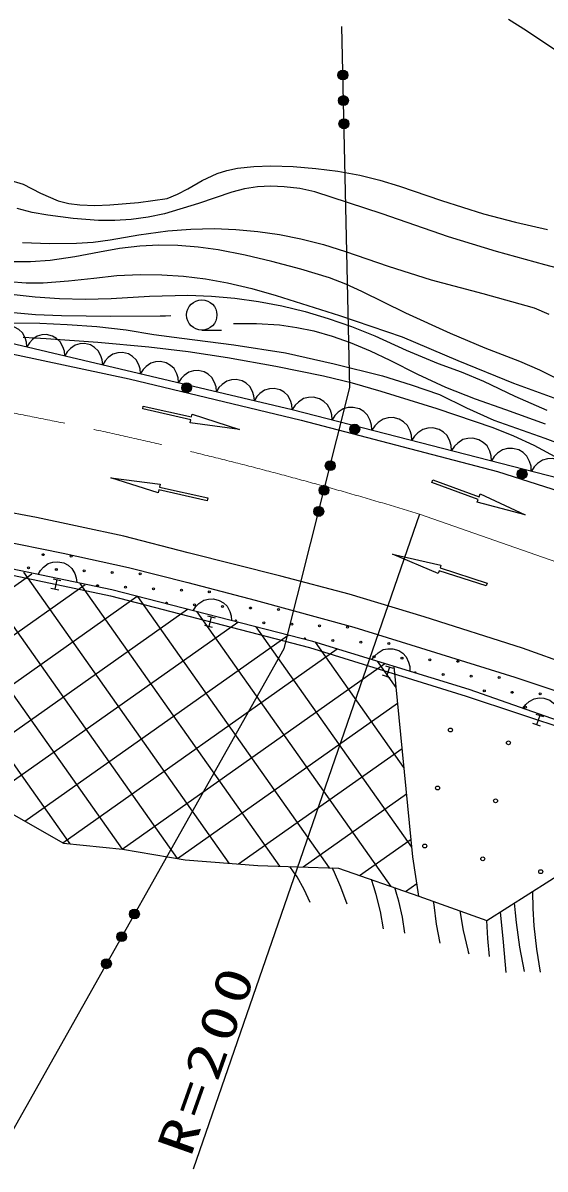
# Model space of a CAD drawing. Units: millimetres, scale not verified. Extents: x 40000 to 680000, y 20000 to 380000.
# Drawn here: x 301330 to 327706, y 259019 to 316908 of the extents above; entities that cross this region are included whole.
import ezdxf

# ---------------------------------------------------------------- set-up
doc = ezdxf.new("R2010")
doc.units = ezdxf.units.MM
doc.header["$LTSCALE"] = 1000
doc.linetypes.add('CHAIN', pattern=[18.5, 12, -1.5, 3.5, -1.5])
for name, color, linetype, lineweight in [('M-BGD', 7, 'Continuous', 25), ('M-BGD-HTXT', 7, 'Continuous', 13), ('M-BMK', 2, 'CHAIN', 13), ('M-STR-STRC', 7, 'Continuous', 25)]:
    doc.layers.add(name, color=color, linetype=linetype, lineweight=lineweight)
doc.styles.add('ＭＳ ゴシック', font='')
doc.styles.get('ＭＳ ゴシック').set_extended_font_data('MS Gothic')

# ---------------------------------------------------------------- blocks, each defined once
blk = doc.blocks.new('BUHIN212')
at = {"color": 7, "linetype": 'Continuous', "lineweight": 25}
blk.add_lwpolyline([(498, -849), (656, -671), (761, -472), (851, -197), (844, 50), (790, 286), (636, 550), (455, 712), (244, 839), (-40, 895), (-263, 895), (-498, 849)], dxfattribs=at)
blk = doc.blocks.new('BUHIN213')
at = {"color": 7, "linetype": 'Continuous', "lineweight": 25}
blk.add_lwpolyline([(508, -906), (678, -722), (794, -514), (894, -225), (891, 35), (840, 286), (683, 567), (495, 742), (275, 880), (-24, 946), (-259, 951), (-508, 906)], dxfattribs=at)
blk = doc.blocks.new('BUHIN280')
at = {"color": 7, "linetype": 'Continuous', "lineweight": 25}
for centre, radius in [((0, 0), 250), ((0, 0), 219), ((0, 0), 188), ((0, 0), 156), ((0, 0), 125), ((0, 0), 93.8), ((-1, -1), 62.5), ((0, 0), 31.2)]:
    blk.add_circle(centre, radius, dxfattribs=at)
blk = doc.blocks.new('BUHIN283')
at = {"color": 7, "linetype": 'Continuous', "lineweight": 25}
blk.add_line((-553, -528), (134, -1248), dxfattribs=at)
blk.add_circle((0, 0), 765, dxfattribs=at)

msp = doc.modelspace()

# ---------------------------------------------------------------- hatches: boundary and pattern name
at = {"layer": 'M-BGD'}
h = msp.add_hatch(dxfattribs=at)
h.set_pattern_fill('USER', color=256, style=0, pattern_type=2)
h.set_pattern_definition([(35.238, (306352, 275179), (-1153.95, 1633.52), []), (305.238, (306352, 275179), (1633.52, 1153.95), [])])
h.paths.add_polyline_path([(299395, 289565), (298219, 281282), (299154, 277891), (303382, 275475), (306352, 275179), (309525, 274633), (313193, 274360), (317272, 274224), (321332, 272808), (321025, 274787), (320075, 284408), (315970, 285670), (305816, 288277)])

# ---------------------------------------------------------------- linework, layer by layer
for p, q in [((317849, 298494), (317434, 316733)), ((326770, 316504), (325862, 317082)), ((328750, 315184), (326770, 316504)), ((299614, 301006), (314936, 297382)), ((314527, 285308), (317849, 298494)), ((314936, 297382), (329024, 293759)), ((302017, 291925), (296607, 292932)), ((306425, 290983), (302017, 291925)), ((321362, 292099), (309928, 259019)), ((300011, 290803), (303365, 290129)), ((309670, 290142), (306425, 290983)), ((303365, 290129), (306663, 289408)), ((314359, 288960), (309670, 290142)), ((300246, 289126), (305747, 287975)), ((305817, 288277), (300325, 289417)), ((306663, 289408), (309656, 288640)), ((317805, 288058), (314359, 288960)), ((303142, 288264), (302748, 288347)), ((302851, 288836), (303245, 288754)), ((303048, 288795), (302945, 288306)), ((309656, 288640), (313057, 287747)), ((305747, 287975), (315808, 285370)), ((315970, 285670), (305817, 288277)), ((313057, 287747), (318048, 286395)), ((321592, 286916), (317805, 288058)), ((310646, 286965), (311035, 286864)), ((310840, 286915), (310715, 286431)), ((326561, 285327), (321592, 286916)), ((310910, 286380), (310520, 286481)), ((318048, 286395), (320932, 285502)), ((323866, 283244), (315970, 285670)), ((320932, 285502), (326174, 283856)), ((299920, 259418), (314527, 285308)), ((315808, 285370), (323722, 282902)), ((330609, 283884), (326561, 285327)), ((319648, 284435), (320032, 284315)), ((319840, 284375), (319691, 283898)), ((321025, 274787), (320075, 284409)), ((319883, 283838), (319499, 283958)), ((326174, 283856), (329362, 282797)), ((331170, 280682), (323866, 283244)), ((323722, 282902), (330987, 280490)), ((327243, 281997), (327625, 281870)), ((327434, 281933), (327276, 281459)), ((327467, 281396), (327085, 281522)), ((299154, 277891), (303382, 275475)), ((303382, 275475), (306352, 275179)), ((306352, 275179), (309525, 274633)), ((309525, 274633), (313193, 274360)), ((321332, 272808), (321025, 274787)), ((324767, 271570), (330040, 274931)), ((313193, 274360), (317272, 274224)), ((317272, 274224), (321332, 272808)), ((321332, 272808), (324767, 271570))]:
    msp.add_line(p, q, dxfattribs=at)
for points in [[(300548, 308998), (301344, 308770), (302211, 308317), (303102, 307919), (303647, 307787), (304207, 307714), (304967, 307685), (305724, 307716), (307175, 307846), (308608, 308037), (309141, 308252), (309666, 308529), (310392, 308944), (311135, 309300), (311634, 309461), (312163, 309566), (313000, 309655), (313847, 309684), (314985, 309651), (316125, 309558), (317237, 309416), (318347, 309213), (319354, 308967), (320347, 308661), (322466, 307937), (324602, 307271), (326204, 306848), (327832, 306481)], [(330395, 303990), (327687, 304685), (325252, 305364), (322832, 306100), (319470, 307270), (316083, 308384), (315315, 308538), (314524, 308634), (313851, 308659), (313181, 308623), (312523, 308521), (311877, 308360), (310197, 307790), (308488, 307273), (307650, 307093), (306804, 306973), (305981, 306923), (305153, 306934), (303871, 307033), (302582, 307192), (301805, 307334), (301036, 307537)], [(301311, 305817), (302673, 305770), (304035, 305784), (304885, 305837), (305734, 305952), (307182, 306207), (308646, 306404), (309811, 306490), (310990, 306517), (312089, 306479), (313195, 306380), (314285, 306224), (315374, 306007), (316505, 305713), (317621, 305360), (319775, 304614), (321948, 303925), (324558, 303248), (327163, 302510), (327896, 302199)], [(328425, 298888), (327442, 299377), (326435, 299811), (324673, 300485), (322931, 301215), (320680, 302249), (318450, 303340), (317645, 303710), (316809, 304029), (315367, 304471), (313902, 304856), (312559, 305182), (311196, 305450), (310186, 305585), (309156, 305662), (308194, 305677), (307234, 305632), (306211, 305511), (305191, 305331), (303958, 305087), (302707, 304902), (301712, 304841), (300697, 304841)], [(275088, 303951), (285269, 302662), (293228, 301639), (301098, 300128), (306700, 298927), (315383, 296838), (325298, 294259), (331256, 292347), (337183, 290391), (343096, 288257), (351277, 285411)], [(300642, 303847), (301495, 303786), (302355, 303784), (303629, 303873), (304909, 304023), (306079, 304144), (307257, 304205), (308348, 304192), (309446, 304117), (310559, 303982), (311663, 303787), (312898, 303497), (314117, 303148), (317317, 302133), (320495, 301061), (323294, 299859), (326113, 298714), (328153, 297964)], [(300734, 303205), (301945, 303066), (303170, 302986), (304476, 302957), (305792, 302988), (307725, 303103), (309662, 303157), (310851, 303111), (312037, 303006), (313227, 302842), (314406, 302618), (315582, 302333), (316752, 301987), (317934, 301579), (319104, 301111), (320694, 300379), (322306, 299704), (323460, 299288), (324591, 298816), (326175, 298057), (327794, 297347)], [(300662, 302296), (301963, 302180), (303279, 302123), (305774, 302089), (308268, 302115), (308527, 302120), (308796, 302125)], [(300813, 301752), (302190, 301747), (303566, 301682), (305059, 301576), (306543, 301410), (307951, 301164), (309365, 300979), (311977, 300644), (314588, 300249), (317047, 299693), (319492, 299079), (320943, 298636), (322381, 298133), (323740, 297461), (325123, 296844), (327686, 295943), (330226, 294985)], [(311967, 301732), (313124, 301724), (314287, 301654), (315159, 301532), (316023, 301350), (316953, 301090), (317866, 300771), (318878, 300348), (319868, 299869), (321254, 299163), (322677, 298507), (324172, 297920), (325699, 297385), (327711, 296660)], [(329679, 294126), (328436, 294871), (327159, 295567), (326136, 296038), (325078, 296460), (322257, 297409), (319425, 298299), (317986, 298708), (316520, 299062), (314102, 299554), (311661, 299990), (309685, 300293), (307694, 300538), (305109, 300775), (302506, 300954), (301927, 300989), (301348, 301024)], [(302092, 289050), (302217, 289259), (302374, 289426), (302605, 289603), (302844, 289675), (303089, 289696), (303392, 289633), (303608, 289517), (303799, 289355), (303945, 289100), (304023, 288884), (304050, 288644)], [(309925, 287222), (310059, 287425), (310224, 287584), (310463, 287750), (310706, 287811), (310951, 287821), (311251, 287744), (311461, 287617), (311645, 287447), (311779, 287185), (311846, 286966), (311862, 286725)], [(318962, 284751), (319106, 284947), (319278, 285098), (319524, 285253), (319770, 285303), (320015, 285301), (320311, 285210), (320516, 285074), (320691, 284894), (320812, 284627), (320870, 284405), (320874, 284163)], [(326574, 282294), (326726, 282485), (326904, 282629), (327156, 282774), (327403, 282814), (327648, 282802), (327941, 282700), (328139, 282556), (328307, 282370), (328418, 282098), (328467, 281874), (328462, 281632)], [(315844, 272482), (315540, 273143), (315183, 273773), (315004, 274038), (314813, 274306)], [(317712, 272400), (317392, 273265), (317017, 274109), (316987, 274172), (316958, 274234)], [(319546, 271155), (319393, 272028), (319181, 272887), (319061, 273266), (318933, 273644)], [(320627, 270942), (320504, 271749), (320322, 272542), (320220, 272884), (320109, 273235)], [(327482, 268961), (327286, 270131), (327150, 271308), (327104, 272175), (327082, 273045)], [(322413, 270437), (322224, 271397), (322095, 272362), (322086, 272451), (322077, 272539)], [(326659, 268998), (326431, 270224), (326260, 271469), (326211, 271965), (326166, 272461)], [(323398, 272063), (323572, 271064), (323805, 270076), (323828, 269989), (323852, 269893)], [(324905, 269760), (324811, 270664), (324767, 271570)], [(325740, 268949), (325600, 270479), (325455, 272008)]]:
    msp.add_lwpolyline(points, dxfattribs=at)
for centre, radius in [((309604, 298484), 249), ((309604, 298484), 220), ((309604, 298484), 191), ((309604, 298484), 161), ((309604, 298484), 132), ((309604, 298484), 97.5), ((309604, 298484), 67.5), ((309604, 298484), 38.8), ((309604, 298484), 7.5), ((318092, 296390), 249), ((318092, 296390), 220), ((318092, 296390), 191), ((318092, 296390), 161), ((318092, 296390), 132), ((318092, 296390), 97.5), ((318092, 296390), 67.5), ((318092, 296390), 38.8), ((318092, 296390), 7.5), ((326544, 294120), 249), ((326544, 294120), 220), ((326544, 294120), 191), ((326544, 294120), 161), ((326544, 294120), 132), ((326544, 294120), 97.5), ((326544, 294120), 67.5), ((326544, 294120), 38.8), ((326544, 294120), 7.5), ((302350, 290051), 49.8), ((303762, 289974), 49.8), ((301605, 289383), 49.8), ((303018, 289306), 49.8), ((304430, 289230), 49.8), ((305842, 289153), 49.8), ((307254, 289076), 49.8), ((305097, 288485), 49.8), ((306510, 288409), 49.8), ((307922, 288332), 49.8), ((309334, 288255), 49.8), ((310746, 288178), 49.8), ((310002, 287511), 49.8), ((311414, 287434), 49.8), ((312826, 287357), 49.8), ((314238, 287281), 49.8), ((313494, 286613), 49.8), ((314906, 286536), 49.8), ((316318, 286460), 49.8), ((317730, 286383), 49.8), ((316986, 285715), 49.8), ((318398, 285638), 49.8), ((319810, 285562), 49.8), ((319065, 284894), 49.8), ((320478, 284817), 49.8), ((321890, 284741), 49.8), ((323302, 284664), 49.8), ((322557, 283996), 49.8), ((323970, 283920), 49.8), ((325382, 283843), 49.8), ((324637, 283175), 49.8), ((326049, 283098), 49.8), ((327461, 283022), 49.8), ((326717, 282354), 49.8), ((322926, 281195), 99.5), ((325855, 280547), 99.5), ((322277, 278266), 99.5), ((325206, 277618), 99.5), ((321628, 275337), 99.5), ((324557, 274689), 99.5), ((327486, 274040), 99.5)]:
    msp.add_circle(centre, radius, dxfattribs=at)
for centre, start, end in [((308589, 287587), 319.81502, 191.3768), ((312081, 286690), 320.99632, 190.1955), ((315573, 285792), 322.16658, 189.02524), ((321145, 284073), 350.5412, 155.30688)]:
    msp.add_arc(centre, 49.8, start, end, dxfattribs=at)
at = {"layer": 'M-BMK'}
msp.add_line((321362, 292099), (366125, 276471), dxfattribs=at)
msp.add_arc((262872, 100843), 200000, 72.99547, 81.40917, dxfattribs=at)
at = {"layer": 'M-STR-STRC'}
for p, q in [((307379, 297413), (307412, 297559)), ((307412, 297559), (309850, 297005)), ((309817, 296859), (307379, 297413)), ((309850, 297005), (309883, 297151)), ((309883, 297151), (312271, 296378)), ((309784, 296713), (309817, 296859)), ((312271, 296378), (309784, 296713)), ((308167, 293171), (305775, 293932)), ((305775, 293932), (308264, 293611)), ((308264, 293611), (308232, 293464)), ((321982, 293690), (322033, 293831)), ((324332, 292838), (321982, 293690)), ((322033, 293831), (324383, 292979)), ((308199, 293318), (308167, 293171)), ((310640, 292777), (308199, 293318)), ((308232, 293464), (310673, 292923)), ((310673, 292923), (310640, 292777)), ((324383, 292979), (324435, 293120)), ((324435, 293120), (326708, 292056)), ((324281, 292697), (324332, 292838)), ((326708, 292056), (324281, 292697)), ((322310, 289094), (319999, 290075)), ((319999, 290075), (322448, 289522)), ((322448, 289522), (322402, 289379)), ((322356, 289236), (322310, 289094)), ((324735, 288469), (322356, 289236)), ((322402, 289379), (324781, 288612)), ((324781, 288612), (324735, 288469))]:
    msp.add_line(p, q, dxfattribs=at)

# ---------------------------------------------------------------- block references
at = {"layer": 'M-BGD', "rotation": 46.31377}
for name, p in [('BUHIN280', (317490, 314275)), ('BUHIN280', (317519, 312986)), ('BUHIN280', (317546, 311813)), ('BUHIN283', (310366, 302157)), ('BUHIN283', (310366, 302157)), ('BUHIN212', (300571, 300779)), ('BUHIN212', (302487, 300326)), ('BUHIN212', (304402, 299873)), ('BUHIN212', (306317, 299420)), ('BUHIN212', (308233, 298968)), ('BUHIN212', (310148, 298515)), ('BUHIN212', (312063, 298062)), ('BUHIN212', (313979, 297609)), ('BUHIN213', (315943, 297124)), ('BUHIN213', (317955, 296606)), ('BUHIN213', (319968, 296088)), ('BUHIN213', (321980, 295571)), ('BUHIN213', (323993, 295053)), ('BUHIN213', (326005, 294535)), ('BUHIN213', (328018, 294018)), ('BUHIN280', (316854, 294545)), ('BUHIN280', (316541, 293304)), ('BUHIN280', (316272, 292234)), ('BUHIN280', (306963, 271902)), ('BUHIN280', (306316, 270755)), ('BUHIN280', (305546, 269390))]:
    msp.add_blockref(name, p, dxfattribs=at)

# ---------------------------------------------------------------- texts
at = {"layer": 'M-BGD-HTXT', "insert": (309830, 259564), "char_height": 1833, "attachment_point": 7, "rotation": 70.5, "style": 'ＭＳ ゴシック'}
msp.add_mtext('\\T1.2;\\W1.35;R=200', dxfattribs=at)

doc.saveas('drawing.dxf')
